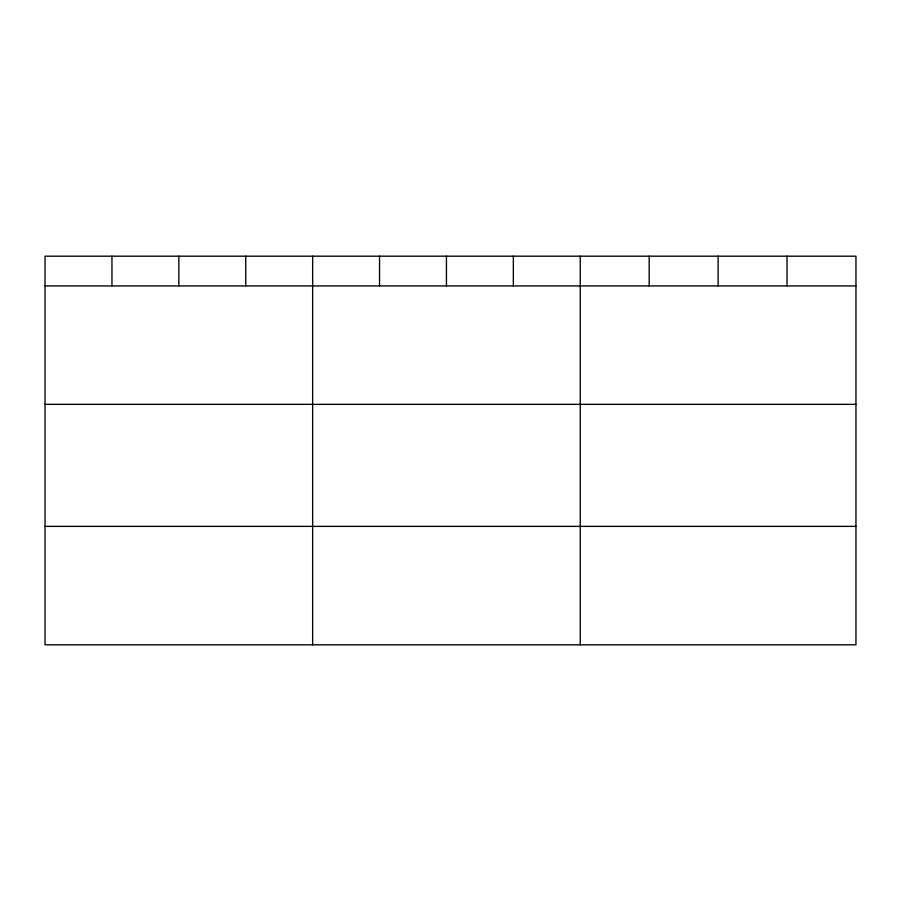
<?xml version="1.0" encoding="UTF-8"?>
<svg xmlns="http://www.w3.org/2000/svg" width="901" height="901" viewBox="0 0 901 901"><rect width="100%" height="100%" fill="white"/><g stroke="black" fill="none" stroke-linecap="round" stroke-linejoin="round"><path stroke-width="1.35" d="M855.95 404.346L855.95 256.188L45.05 256.188L45.05 644.812L855.95 644.812L855.95 404.346L45.05 404.346M45.05 285.91L855.95 285.91M45.05 526.375L855.95 526.375M787.023 256.188L787.023 285.91M718.097 256.188L718.097 285.91M649.17 256.188L649.17 285.91M580.244 256.188L580.244 644.812M513.345 256.188L513.345 285.91M446.445 256.188L446.445 285.91M379.546 256.188L379.546 285.91M312.647 256.188L312.647 644.812M245.748 256.188L245.748 285.91M178.849 256.188L178.849 285.91M111.949 256.188L111.949 285.91"/></g></svg>
